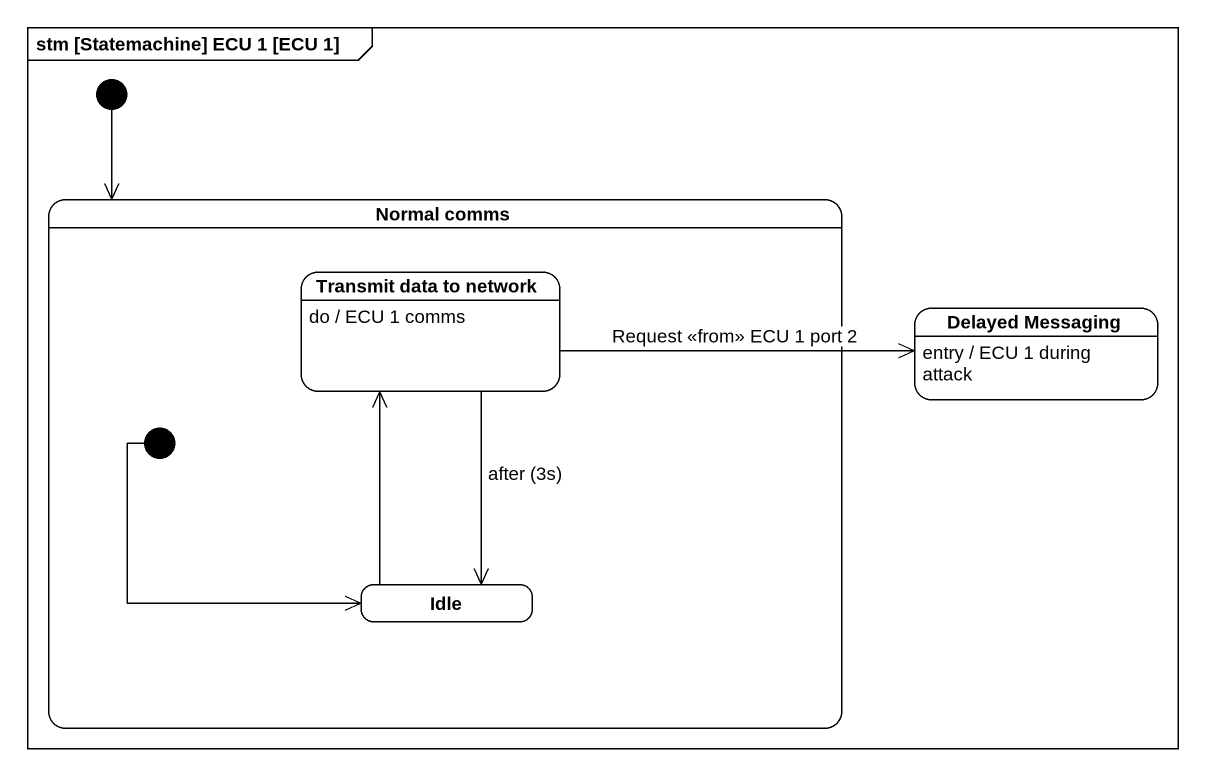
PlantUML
@startuml
mainframe stm [Statemachine] ECU 1 [ECU 1]
hide empty description
state "Normal comms" as Normal_comms {
  state "Transmit data to network" as Transmit_data_to_network
  Transmit_data_to_network : do / ECU 1 comms
  state Idle
  [*] -right-> Idle
}
state "Delayed Messaging" as Delayed_Messaging
Delayed_Messaging : entry / ECU 1 during attack
[*] --> Normal_comms
Transmit_data_to_network -right-> Delayed_Messaging : Request <<from>> ECU 1 port 2
Transmit_data_to_network --> Idle : after (3s)
Idle -up-> Transmit_data_to_network
@enduml
